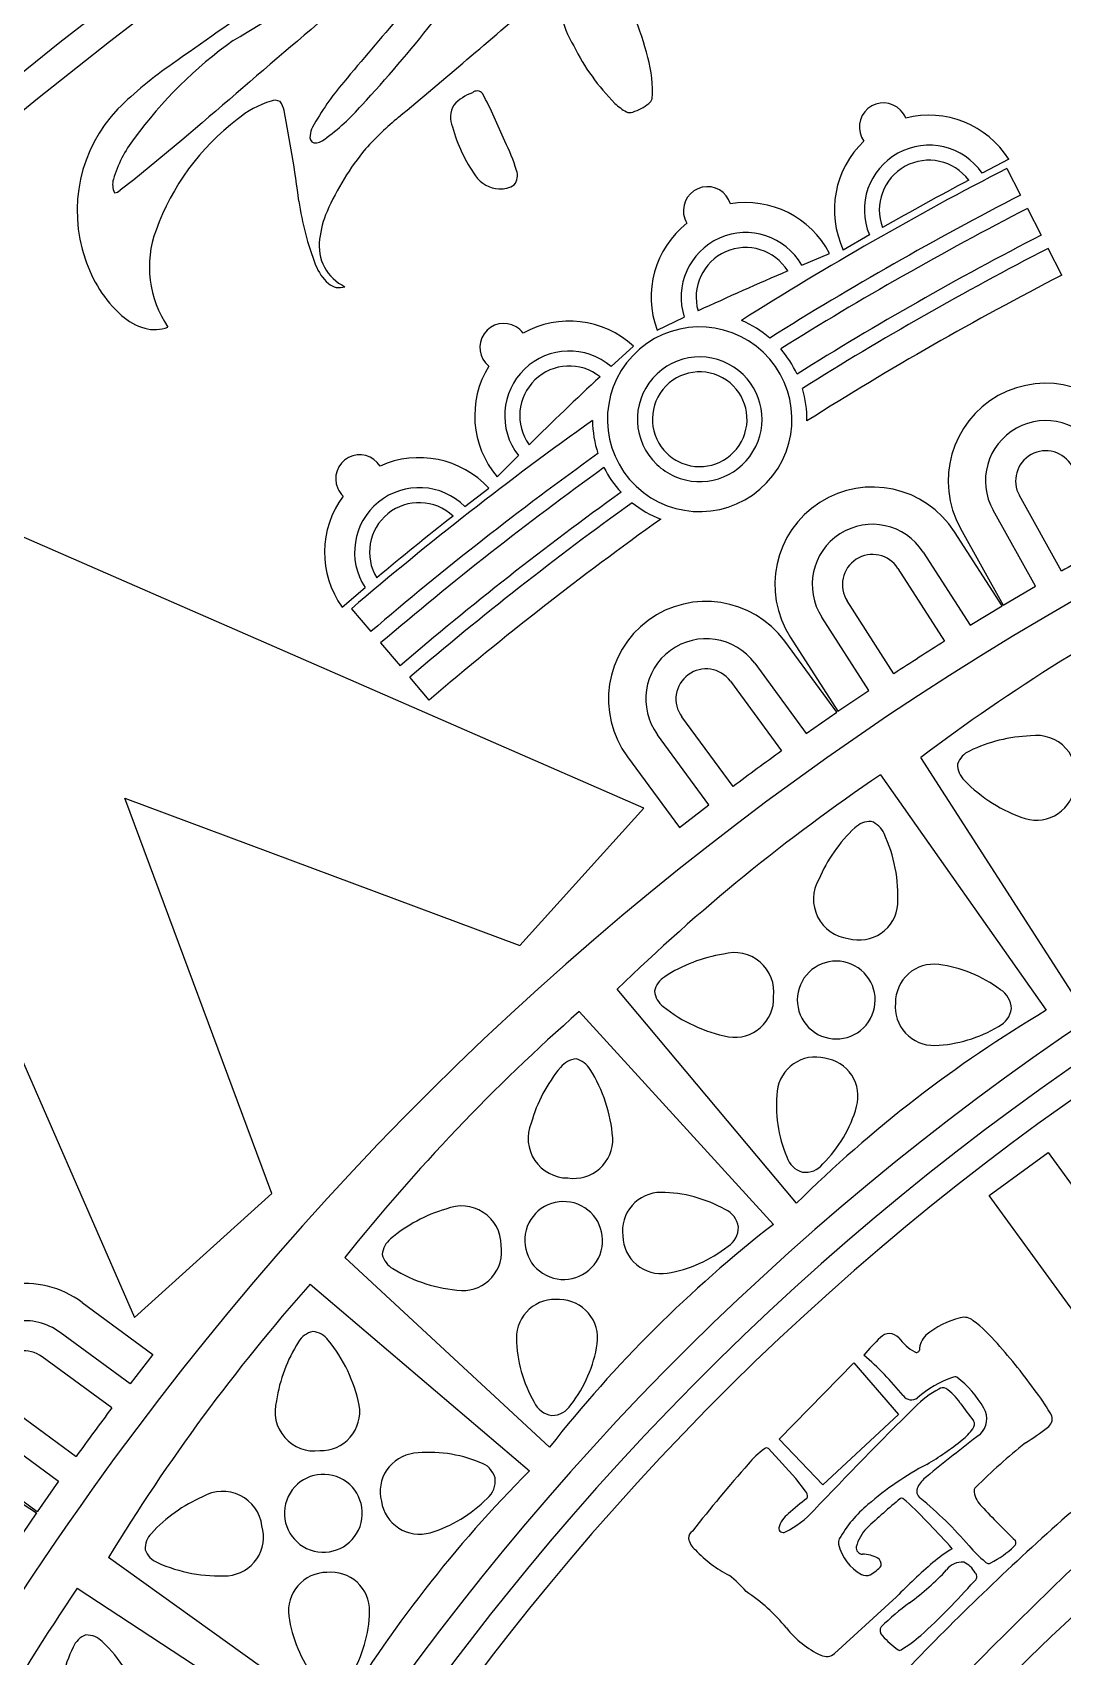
# Model space of a CAD drawing. Header units: metres. Extents: x 0.3 to 22.9, y 0.3 to 22.9.
# Drawn here: x 6.21 to 8.357, y 14.989 to 18.374 of the extents above; entities that cross this region are included whole.
import ezdxf

# ---------------------------------------------------------------- set-up
doc = ezdxf.new("R2010")
doc.units = ezdxf.units.M

msp = doc.modelspace()

# ---------------------------------------------------------------- linework, layer by layer
for p, q in [((6.520895, 18.149572), (6.421112, 18.067066)), ((8.245094, 18.110019), (8.189335, 18.081053)), ((8.240849, 18.090917), (8.269552, 18.035354)), ((6.421112, 18.067066), (6.392195, 18.045493)), ((8.283916, 18.00755), (8.312612, 17.952003)), ((7.954372, 17.952289), (7.899974, 17.920827)), ((7.813356, 17.889593), (7.871349, 17.913797)), ((8.355653, 17.868687), (8.326948, 17.924253)), ((7.511705, 17.753929), (7.568537, 17.780728)), ((7.462262, 17.720725), (7.41595, 17.678259)), ((7.483987, 16.757683), (5.59917, 17.580829)), ((5.59917, 17.580829), (6.422315, 15.696012)), ((7.222544, 17.492835), (7.178197, 17.448312)), ((7.111153, 17.386026), (7.160859, 17.424475)), ((8.354825, 17.251584), (8.267089, 17.409042)), ((8.300337, 17.220227), (8.212178, 17.378446)), ((8.230984, 17.179402), (8.131971, 17.333473)), ((8.144263, 17.340604), (8.233356, 17.180709)), ((8.066567, 17.291442), (8.16458, 17.138926)), ((8.013685, 17.257458), (8.111181, 17.105747)), ((6.855146, 17.176601), (6.903057, 17.217255)), ((8.233356, 17.180709), (8.300337, 17.220227)), ((6.874434, 17.173303), (6.915005, 17.12571)), ((8.005371, 17.037851), (7.907921, 17.189489)), ((8.16458, 17.138926), (8.230984, 17.179402)), ((7.952959, 17.003135), (7.855039, 17.155505)), ((6.935307, 17.101893), (6.975866, 17.054313)), ((7.886307, 16.958035), (7.777815, 17.105586)), ((7.789635, 17.113474), (7.888592, 16.959489)), ((7.715179, 17.05953), (7.822575, 16.91347)), ((7.036701, 16.982947), (6.996128, 17.030543)), ((7.664535, 17.022293), (7.771365, 16.877003)), ((7.888592, 16.959489), (7.952959, 17.003135)), ((7.822575, 16.91347), (7.886307, 16.958035)), ((7.670026, 16.802597), (7.563248, 16.947817)), ((7.619898, 16.764659), (7.512604, 16.91058)), ((7.449968, 16.864525), (7.558399, 16.717057)), ((8.376399, 16.373891), (8.061522, 16.863111)), ((7.977213, 16.827094), (8.323202, 16.336323)), ((6.401814, 16.778185), (7.225833, 16.471305)), ((6.708694, 15.954166), (6.401814, 16.778185)), ((7.225833, 16.471305), (7.483987, 16.757683)), ((7.558399, 16.717057), (7.619898, 16.764659)), ((7.802252, 15.934141), (7.428543, 16.380039)), ((7.349413, 16.333739), (7.754183, 15.890202)), ((8.204128, 15.950425), (8.327103, 16.039772)), ((8.327103, 16.039772), (8.752888, 15.45373)), ((6.422315, 15.696012), (6.708694, 15.954166)), ((8.629912, 15.364383), (8.204128, 15.950425)), ((7.287749, 15.425898), (6.8611, 15.821442)), ((6.788397, 15.76559), (7.245566, 15.376282)), ((6.313074, 15.727631), (6.460542, 15.6192)), ((6.41294, 15.557701), (6.267019, 15.664994)), ((6.375002, 15.507572), (6.229781, 15.614351)), ((6.460542, 15.6192), (6.41294, 15.557701)), ((7.766289, 15.44222), (7.921887, 15.601509)), ((7.921887, 15.601509), (8.01477, 15.494002)), ((6.155306, 15.513063), (6.300596, 15.406234)), ((8.01477, 15.494002), (7.857578, 15.347509)), ((6.118069, 15.46242), (6.264129, 15.355024)), ((7.857578, 15.347509), (7.766289, 15.44222)), ((7.800655, 15.360745), (7.744209, 15.423083)), ((6.064125, 15.387964), (6.21811, 15.289007)), ((6.219563, 15.291292), (6.072013, 15.399784)), ((6.264129, 15.355024), (6.219563, 15.291292)), ((7.820925, 15.334142), (7.800655, 15.360745)), ((7.824047, 15.31899), (7.82536, 15.32136)), ((8.031169, 15.313592), (8.024185, 15.3188)), ((6.21811, 15.289007), (6.174464, 15.22464)), ((6.841002, 14.85718), (6.368142, 15.196131)), ((6.303013, 15.131607), (6.80537, 14.802667)), ((7.881827, 14.995653), (8.011086, 15.114188))]:
    msp.add_line(p, q)
for centre, radius, start, end in [((11.606782, 11.571304), 11.340786, 113.019578, 159.208029), ((11.607101, 11.570965), 11.278723, 112.954774, 159.139762), ((11.597549, 11.579237), 8.619881, 107.525375, 145.344719), ((11.588962, 11.595594), 8.539194, 107.503818, 134.981151), ((28.929917, -13.434627), 38.867523, 124.568932, 125.243423), ((4.681182, 20.264062), 3.012227, -42.668372, -34.028259), ((54.303657, -37.255045), 73.16327, 130.307274, 130.775564), ((14.051037, 12.296603), 9.349843, 138.070605, 140.288611), ((5.814555, 19.75189), 1.614489, -59.733132, -50.229187), ((6.839984, 18.155501), 0.673467, 14.31541, 29.865875), ((-6.273167, 34.05428), 20.661337, -50.125727, -49.091934), ((7.503365, 18.448134), 0.19434, -170.037232, -148.354398), ((7.147067, 17.627049), 0.895902, 125.383124, 144.045657), ((7.751483, 18.552648), 0.46224, -153.46854, -135.142838), ((7.240828, 18.252617), 0.261106, -3.663869, 15.415409), ((6.95836, 17.638422), 0.811317, 124.283314, 134.691608), ((7.282382, 17.905965), 0.559046, 139.314334, 150.9974), ((7.156489, 18.161187), 0.092315, 108.733379, 137.867467), ((7.136729, 18.237745), 0.014693, 39.463516, 132.301321), ((6.081233, 17.692908), 1.202188, 22.224847, 27.449857), ((6.609035, 18.003277), 0.306375, 136.237244, -160.784322), ((6.765212, 18.040604), 0.199471, 106.995629, 130.182615), ((6.715177, 18.212239), 0.020836, 59.41499, 113.385591), ((6.695051, 18.205415), 0.039462, 9.526733, 38.862324), ((3.751379, 17.623368), 3.04011, 7.550721, 11.163207), ((6.533725, 18.541858), 0.482962, -53.814598, -41.393024), ((7.133439, 18.197146), 0.052312, 150.234785, -157.697441), ((7.516798, 18.325575), 0.135792, -133.214714, -120.607863), ((7.435575, 18.296594), 0.091666, -73.897028, -50.225324), ((7.483395, 18.24161), 0.018879, -55.011244, -17.503928), ((7.983504, 18.177465), 0.050011, 130.053691, -143.915657), ((7.983504, 18.177465), 0.050011, 44.023038, 130.053691), ((7.984407, 18.178092), 0.048926, 21.187125, 44.230263), ((6.942965, 17.790557), 0.50584, 127.289061, 160.14495), ((6.833888, 18.1555), 0.045814, 151.986558, 174.635527), ((7.406137, 17.674301), 0.679408, 129.615908, 137.664279), ((7.420693, 18.273398), 0.34914, -164.022443, -145.482873), ((7.454569, 18.226552), 0.019141, -111.164829, -70.365989), ((8.078445, 18.004641), 0.197171, 32.306659, 104.215561), ((6.615663, 17.999728), 0.247139, 141.649947, 163.871546), ((6.800983, 18.15628), 0.013182, 164.585416, -111.142514), ((6.796457, 18.179133), 0.035149, -90.373184, -50.391968), ((6.877692, 17.984884), 0.355814, 16.662347, 27.218213), ((8.078464, 18.004636), 0.197187, 133.35655, -154.847787), ((7.340801, 17.773157), 0.565282, 140.612417, 156.196783), ((8.078447, 18.004639), 0.134667, 118.7236, -157.123952), ((8.078447, 18.004639), 0.134667, 34.571153, 118.7236), ((7.185091, 18.11142), 0.063229, -145.44578, -92.655488), ((7.190561, 18.075826), 0.030118, -39.17387, 21.587751), ((11.523333, 11.718773), 7.16791, 117.25437, 122.35061), ((8.07846, 18.004669), 0.1034, 118.724162, -159.180809), ((8.07846, 18.004669), 0.1034, 36.629132, 118.724162), ((6.417595, 18.057512), 0.040818, 164.556136, -154.993957), ((6.380429, 18.056092), 0.015836, -89.371251, -42.015208), ((7.185197, 18.100243), 0.052073, -93.341657, -56.538091), ((7.616586, 18.002883), 0.050011, 102.643496, -171.325852), ((7.616586, 18.002883), 0.050011, 16.612843, 102.643496), ((11.523333, 11.718773), 7.182911, 117.907187, 119.541137), ((7.354724, 18.105847), 0.595409, -171.987152, -158.710987), ((7.696513, 17.822609), 0.197187, 27.544973, 99.340637), ((11.520888, 11.721779), 7.101579, 117.247348, 122.1024), ((11.523593, 11.715845), 7.076797, 117.244501, 122.038085), ((7.018617, 17.918396), 0.211904, 156.967924, 173.249583), ((7.696521, 17.822627), 0.197171, 128.481626, -159.609472), ((7.61554, 18.002545), 0.048926, -171.533077, -148.489938), ((6.674179, 17.885299), 0.220865, 159.579415, -145.533877), ((6.901575, 17.929689), 0.094381, 171.705805, -115.418891), ((7.696522, 17.822624), 0.134667, 113.973586, -161.873966), ((7.696522, 17.822624), 0.134667, 29.821138, 113.973586), ((11.520881, 11.720363), 7.009017, 117.241013, 122.030932), ((11.587739, 11.591234), 6.452921, 100.486791, 144.499441), ((7.69649, 17.822633), 0.1034, 113.973025, -163.931946), ((7.69649, 17.822633), 0.1034, 31.877995, 113.973025), ((11.530309, 11.705126), 6.995647, 117.252183, 122.081027), ((6.573169, 17.981467), 0.265474, -162.681921, -132.10755), ((6.890625, 17.923425), 0.096759, -159.582735, -131.580043), ((10.608878, 11.273003), 7.182911, 113.156049, 114.79), ((6.849482, 17.877904), 0.035407, -130.664918, -70.906133), ((11.534802, 11.695634), 6.943599, 117.248658, 122.302287), ((6.477617, 17.87685), 0.123792, -131.764778, -105.921659), ((7.32874, 17.575644), 0.197171, 47.37604, 119.284942), ((7.59433, 17.557441), 0.236002, 49.734161, 66.669961), ((6.464198, 17.830195), 0.075246, -105.841081, -68.246721), ((7.192132, 17.717841), 0.050011, 145.123072, -128.846275), ((7.192132, 17.717841), 0.050011, 59.092419, 145.123072), ((7.192841, 17.718682), 0.048926, 36.256506, 59.299645), ((7.600588, 17.568159), 0.192413, 46.5, 136.5), ((7.328742, 17.575643), 0.134667, 49.640534, 133.792982), ((7.600588, 17.568159), 0.192413, -43.5, 46.5), ((7.600568, 17.56818), 0.223677, 24.895815, 40.962846), ((7.32876, 17.575644), 0.197187, 148.425931, -139.778405), ((7.328742, 17.575643), 0.134667, 133.792982, -142.054571), ((7.328747, 17.575675), 0.1034, 51.698514, 133.793543), ((7.600588, 17.568159), 0.192413, 136.5, -133.5), ((7.600563, 17.568201), 0.129917, 51.007742, 138.764074), ((7.600601, 17.56816), 0.129926, -31.310786, 51.031803), ((7.328747, 17.575675), 0.1034, 133.793543, -144.111427), ((12.289418, 12.401568), 7.182911, 132.976568, 134.610518), ((7.600563, 17.568201), 0.129917, 138.764074, -133.479594), ((7.600557, 17.568201), 0.098658, 55.495674, 141.006014), ((7.600608, 17.568158), 0.098664, -28.234575, 55.534509), ((8.322001, 17.439639), 0.203466, 29.126495, 119.126495), ((7.600557, 17.568201), 0.098658, 141.006014, -133.483646), ((7.60059, 17.568123), 0.223676, -0.890848, 16.732973), ((8.322001, 17.439639), 0.203466, 119.126495, -150.873505), ((11.530779, 11.723773), 7.16791, 125.415957, 130.512198), ((7.612876, 17.569896), 0.236002, -178.903393, -161.967593), ((8.322001, 17.439639), 0.125721, 119.126495, -150.873505), ((8.322001, 17.439639), 0.125721, 29.126495, 119.126495), ((7.600601, 17.56816), 0.129926, -113.653376, -31.310786), ((7.600608, 17.568158), 0.098664, -112.003659, -28.234575), ((8.322001, 17.439639), 0.06286, 29.126495, 119.126495), ((6.891696, 17.444262), 0.050011, 117.712877, -156.25647), ((6.891696, 17.444262), 0.050011, 31.682224, 117.712877), ((11.528922, 11.727174), 7.101579, 125.664168, 130.519219), ((7.015744, 17.290968), 0.197187, 42.614354, 114.410018), ((11.533391, 11.722425), 7.076797, 125.728483, 130.522067), ((7.600576, 17.568185), 0.223677, -153.196278, -137.129247), ((7.600609, 17.568108), 0.129882, -133.52238, -113.666029), ((7.600612, 17.568154), 0.098661, -133.525934, -112.006606), ((8.322001, 17.439639), 0.06286, 119.126495, -150.873505), ((7.600588, 17.568159), 0.192413, -133.5, -43.5), ((7.015746, 17.290986), 0.197171, 143.551007, -144.540091), ((6.890773, 17.443663), 0.048926, -156.463696, -133.420557), ((7.015747, 17.290984), 0.134667, 44.89052, 129.042967), ((11.530235, 11.726645), 7.009017, 125.735636, 130.525555), ((7.960803, 17.223474), 0.203466, 32.726495, 122.726495), ((7.015747, 17.290984), 0.134667, 129.042967, -146.804585), ((7.015714, 17.290984), 0.1034, 129.042406, -148.862565), ((11.530779, 11.723773), 7.182911, 128.225431, 129.859381), ((7.015714, 17.290984), 0.1034, 46.947376, 129.042406), ((11.540773, 11.712153), 6.995647, 125.68554, 130.514384), ((7.60062, 17.568144), 0.223676, -128.966405, -111.342584), ((7.960803, 17.223474), 0.203466, 122.726495, -147.273505), ((11.547859, 11.704402), 6.943599, 125.46428, 130.51791), ((7.960803, 17.223474), 0.125721, 32.726495, 122.726495), ((7.960803, 17.223474), 0.125721, 122.726495, -147.273505), ((11.564735, 11.610775), 6.490166, 118.532207, 119.642098), ((7.960803, 17.223474), 0.06286, 122.726495, -147.273505), ((7.960803, 17.223474), 0.06286, 32.726495, 122.726495), ((10.477224, 13.661415), 4.010794, 116.911286, 127.034813), ((11.583407, 11.59831), 5.623991, 92.910891, 140.538464), ((7.613892, 16.985055), 0.203466, 36.326495, 126.326495), ((11.583504, 11.598242), 5.568341, 94.376546, 140.538938), ((7.613892, 16.985055), 0.203466, 126.326495, -143.673505), ((7.613892, 16.985055), 0.125721, 36.326495, 126.326495), ((11.563136, 11.609725), 6.490166, 122.132207, 123.242098), ((7.613892, 16.985055), 0.125721, 126.326495, -143.673505), ((7.613892, 16.985055), 0.06286, 126.326495, -143.673505), ((7.613892, 16.985055), 0.06286, 36.326495, 126.326495), ((8.300687, 16.593383), 0.314983, 91.885702, 115.892026), ((8.303026, 16.826557), 0.082621, -14.111629, 98.845009), ((11.561606, 11.608576), 6.490166, 125.732207, 126.842098), ((8.183215, 16.833051), 0.048087, 114.673129, 159.8489), ((10.226475, 13.506357), 4.010794, 124.111286, 134.234813), ((8.186158, 16.849748), 0.048087, -179.843736, -134.667965), ((8.377422, 17.033067), 0.313002, -135.977443, -108.269488), ((8.302345, 16.813631), 0.081131, -106.501893, -5.103877), ((7.957438, 16.682079), 0.048087, 89.067865, 134.243636), ((7.9408, 16.68534), 0.048087, 23.58473, 68.760501), ((8.138805, 16.486257), 0.314983, 133.02474, 157.031063), ((7.70095, 16.572823), 0.313002, -2.813746, 24.894208), ((7.920398, 16.567953), 0.082621, 150.071757, -96.971606), ((7.932704, 16.563938), 0.081131, -105.979357, -4.581341), ((7.699628, 16.142413), 0.314983, 99.085702, 123.092026), ((7.672724, 16.374042), 0.082621, -6.911629, 106.045009), ((7.885247, 16.357723), 0.081147, 55.955797, 145.955797), ((7.885247, 16.357723), 0.081147, -34.044203, 55.955797), ((8.089106, 16.351987), 0.080468, 82.941153, -179.791268), ((8.062131, 16.158698), 0.275623, 53.168283, 82.313862), ((7.553044, 16.365468), 0.048087, 121.873129, 167.0489), ((7.885247, 16.357723), 0.081147, 145.955797, -124.044203), ((7.553871, 16.382402), 0.048087, -172.643736, -127.467965), ((7.673669, 16.361132), 0.081131, -99.301893, 2.096123), ((8.088694, 16.343557), 0.080468, 174.196433, -88.535989), ((8.203096, 16.338723), 0.047282, 1.404341, 59.128401), ((11.587597, 11.589461), 5.695868, 123.848771, 170.124126), ((9.997138, 13.321095), 4.010794, 131.311286, 141.434813), ((7.720651, 16.588247), 0.313002, -128.777443, -101.069488), ((9.695692, 14.020042), 2.692376, 120.648459, 134.689128), ((8.203434, 16.345644), 0.047282, -64.723236, -6.999177), ((11.586069, 11.592329), 4.733167, 95.851874, 146.022854), ((7.885247, 16.357723), 0.081147, -124.044203, -34.044203), ((8.080692, 16.538554), 0.275623, -87.908697, -58.763118), ((7.552449, 16.015842), 0.314983, 140.22474, 164.231063), ((7.347969, 16.18739), 0.048087, 96.267865, 141.443636), ((7.331054, 16.188539), 0.048087, 30.78473, 75.960501), ((7.841901, 16.158443), 0.080468, 75.908034, 173.175612), ((7.850183, 16.15682), 0.080468, -15.347246, 81.920333), ((7.107197, 16.046848), 0.313002, 4.386254, 32.094208), ((11.587246, 11.590204), 4.597602, 97.31188, 148.771068), ((8.036015, 16.138251), 0.275623, 173.802904, -157.051517), ((7.662802, 16.211377), 0.275623, -45.120117, -15.974537), ((7.325525, 16.06952), 0.082621, 157.271757, -89.771606), ((7.338237, 16.06708), 0.081131, -98.779357, 2.618659), ((7.827425, 16.0446), 0.047282, -163.011635, -105.287576), ((7.820626, 16.045932), 0.047282, -96.884058, -39.159998), ((7.51997, 15.876402), 0.080468, 90.141153, -172.591268), ((7.517433, 15.681257), 0.275623, 60.368283, 89.513862), ((7.15983, 15.619667), 0.314983, 106.285702, 130.292026), ((7.104108, 15.846097), 0.082621, 0.288371, 113.245009), ((7.317, 15.856543), 0.081147, 63.155797, 153.155797), ((7.317, 15.856543), 0.081147, -26.844203, 63.155797), ((7.634724, 15.87753), 0.047282, 8.604341, 66.328401), ((7.317, 15.856543), 0.081147, 153.155797, -116.844203), ((9.406158, 13.764204), 2.692376, 127.848459, 141.889128), ((7.634192, 15.884438), 0.047282, -57.523236, 0.200823), ((6.986446, 15.82259), 0.048087, 129.073129, 174.2489), ((7.106663, 15.833407), 0.081131, -92.101893, 9.296123), ((7.520618, 15.867987), 0.080468, -178.603567, -81.335989), ((7.488239, 16.060444), 0.275623, -80.708697, -51.563118), ((6.985144, 15.839495), 0.048087, -165.443736, -120.267965), ((7.317, 15.856543), 0.081147, -116.844203, -26.844203), ((7.12481, 16.06462), 0.313002, -121.577443, -93.869488), ((6.192544, 15.563707), 0.203466, 53.673505, 143.673505), ((9.792828, 13.108549), 4.010794, 138.511286, 148.634813), ((7.298972, 15.653401), 0.080468, 83.108034, -179.624388), ((7.307392, 15.652829), 0.080468, -8.147246, 89.120333), ((6.192544, 15.563707), 0.125721, 53.673505, 143.673505), ((8.183843, 15.526638), 0.173277, 103.344225, 130.158668), ((8.152188, 15.668605), 0.027907, 48.13041, 107.38456), ((7.972399, 15.429356), 0.327084, 40.513323, 52.654664), ((7.029675, 15.475647), 0.314983, 147.42474, 171.431063), ((6.805307, 15.620214), 0.048087, 103.467865, 148.643636), ((6.788381, 15.619234), 0.048087, 37.98473, 83.160501), ((6.584048, 15.450604), 0.313002, 11.586254, 39.294208), ((7.494086, 15.657698), 0.275623, -178.997096, -149.851517), ((7.114651, 15.683471), 0.275623, -37.920117, -8.774537), ((8.49017, 15.134969), 0.729938, 134.632266, 138.587629), ((7.996105, 15.637144), 0.025497, 40.533874, 137.359133), ((8.106787, 15.72318), 0.114725, -142.735322, -120.405473), ((8.099962, 15.628932), 0.041045, 132.760001, -178.722624), ((7.301016, 14.820814), 1.233116, 35.656709, 41.744734), ((6.192544, 15.563707), 0.06286, 53.673505, 143.673505), ((7.500329, 15.107317), 0.675518, 39.080716, 49.086312), ((8.052336, 15.63014), 0.006924, -121.459712, -17.851988), ((8.195123, 15.37283), 0.2096, 108.725186, 131.996675), ((8.132372, 15.560899), 0.011381, 67.902694, 113.494206), ((8.008292, 15.402495), 0.21218, 29.612127, 52.7738), ((8.195207, 15.366851), 0.204059, 117.98891, 135.714455), ((8.107654, 15.534365), 0.015105, 66.952964, 122.9311), ((8.04438, 15.449066), 0.120942, 34.641471, 55.105353), ((7.925613, 15.257283), 0.471281, 29.756211, 36.805967), ((11.569023, 11.615993), 6.490166, 143.157902, 144.267793), ((6.797813, 15.500461), 0.082621, 164.471757, -82.571606), ((6.810731, 15.499633), 0.081131, -91.579357, 9.818659), ((7.298879, 15.538642), 0.047282, -155.811635, -98.087576), ((7.291966, 15.539112), 0.047282, -89.684058, -31.959998), ((14.677118, 8.816856), 9.419102, 134.722623, 136.557209), ((8.042087, 15.546027), 0.021618, -143.518072, -53.711261), ((8.57748, 15.812604), 0.524316, -145.789481, -140.747987), ((8.155748, 15.484553), 0.043463, -47.551059, 31.618064), ((8.160018, 15.47352), 0.013594, -44.053249, 32.640027), ((8.314701, 15.485048), 0.02097, -59.087482, 17.017568), ((10.819919, 12.008317), 4.336431, 127.416512, 129.295633), ((7.770079, 15.907629), 0.600241, -59.5789, -50.986424), ((8.085827, 15.522589), 0.102344, -52.638167, -34.876667), ((9.193511, 14.307025), 1.451643, 129.023021, 134.497716), ((8.022986, 15.849177), 0.487355, -58.240368, -51.634807), ((7.014929, 15.333236), 0.080468, 97.341153, -165.391268), ((7.03687, 15.139311), 0.275623, 67.568283, 96.713862), ((7.839272, 15.277212), 0.178229, 125.497296, 140.465402), ((7.740467, 15.417512), 0.006711, 56.11036, 134.288437), ((6.816048, 15.288094), 0.081147, 70.355797, 160.355797), ((9.150972, 13.474095), 2.692376, 135.048459, 149.089128), ((7.128637, 15.348737), 0.047282, 15.804341, 73.528401), ((10.22954, 13.165492), 3.367607, 138.642352, 141.735707), ((8.387837, 14.799727), 0.668535, 117.99677, 130.760438), ((11.561709, 11.59962), 6.426866, 144.425548, 169.558329), ((6.606144, 15.251048), 0.082621, 7.488371, 120.445009), ((6.816048, 15.288094), 0.081147, -19.644203, 70.355797), ((7.127243, 15.355524), 0.047282, -50.323236, 7.400823), ((7.806841, 15.322095), 0.018534, -2.272411, 40.542872), ((8.071335, 15.334279), 0.01825, 152.850994, -127.115737), ((8.112231, 15.312514), 0.064575, 126.785448, 152.224816), ((8.185555, 15.333387), 0.013111, 136.264027, -172.817369), ((6.689806, 15.033387), 0.314983, 113.485702, 137.492026), ((6.816048, 15.288094), 0.081147, 160.355797, -109.644203), ((7.016626, 15.324968), 0.080468, -171.403567, -74.135989), ((6.960382, 15.51185), 0.275623, -73.508697, -44.363118), ((8.250737, 14.76112), 0.702341, 127.410767, 131.487724), ((8.120296, 15.104211), 0.263256, 129.922316, 150.321311), ((8.932743, 14.211237), 1.43588, 129.51518, 133.251617), ((8.021548, 15.315503), 0.004222, 51.340704, 125.146123), ((6.905245, 14.130118), 1.633498, 41.581873, 46.427526), ((7.525403, 14.670508), 0.841204, 40.799547, 50.513357), ((8.227821, 15.342601), 0.056329, -168.890954, -134.238794), ((9.650557, 16.67602), 2.006191, -136.782646, -133.925459), ((8.450981, 15.179206), 0.134099, 109.374754, 135.325349), ((7.817009, 15.244312), 0.053274, 126.30747, 165.331256), ((7.691727, 15.42614), 0.197516, -63.72185, -42.103089), ((12.178479, 10.977629), 5.750535, 131.665677, 136.140538), ((6.492356, 15.21298), 0.048087, 136.273129, -178.5511), ((6.610269, 15.238779), 0.081131, -84.901893, 16.496123), ((6.816048, 15.288094), 0.081147, -109.644203, -19.644203), ((7.620948, 15.246167), 0.045248, -166.747067, -130.468232), ((7.599521, 15.233136), 0.022771, 128.256608, 173.297744), ((7.774855, 15.257378), 0.009393, 177.408729, -62.627282), ((7.90903, 15.227039), 0.019005, 156.694867, -170.644397), ((8.017501, 15.192417), 0.09428, 136.711558, 164.096589), ((15.943817, 7.286669), 10.929152, 133.235761, 135.89671), ((6.488946, 15.229588), 0.048087, -158.243736, -113.067965), ((7.776786, 15.383538), 0.252615, -137.151274, -116.922978), ((7.982457, 15.243454), 0.09422, -168.052952, -118.249033), ((7.940522, 15.216422), 0.013815, 172.389959, -92.008644), ((7.941402, 15.140866), 0.061765, 60.730221, 91.265346), ((8.304261, 14.925184), 0.339032, 121.500556, 129.915556), ((8.360798, 15.388496), 0.260345, -139.715904, -129.291477), ((8.12569, 15.352788), 0.186572, -64.039431, -45.712965), ((8.249683, 15.22701), 0.009999, -51.077041, 23.989183), ((11.570264, 11.596437), 5.615043, 140.438473, -179.933799), ((6.599294, 15.470443), 0.313002, -114.377443, -86.669488), ((6.823623, 15.084295), 0.080468, 90.308034, -172.424388), ((6.832049, 15.084783), 0.080468, -0.947246, 96.320333), ((7.920886, 15.225483), 0.074563, -61.860265, -38.811659), ((7.962588, 15.180881), 0.016536, -7.403718, 56.973644), ((8.869985, 14.275408), 1.200524, 130.725529, 135.678975), ((7.686622, 15.576069), 0.590511, -53.480391, -43.435427), ((8.147216, 15.147116), 0.039214, 84.526888, 144.171604), ((8.126974, 15.135722), 0.055842, 30.619127, 64.566824), ((8.166949, 15.156077), 0.011432, -61.324034, 45.017933), ((8.20256, 15.191339), 0.00792, -146.831614, -52.665253), ((9.616769, 12.872073), 4.010794, 145.711286, 155.834813), ((11.570436, 11.596373), 5.559448, 140.438473, -179.933799), ((7.519888, 14.973744), 0.233179, 40.457141, 52.32474), ((7.947738, 15.179762), 0.021686, -117.090262, -67.456882), ((7.116654, 16.075424), 1.406561, -47.788993, -41.356655), ((7.472045, 14.790518), 0.403307, 39.911512, 56.044353), ((8.398704, 14.61575), 0.605011, 126.593851, 133.903351), ((7.01666, 15.113012), 0.275623, -171.797096, -142.651517), ((6.636987, 15.091026), 0.275623, -30.720117, -1.574537), ((6.33801, 14.989497), 0.048087, 110.667865, 155.843636), ((6.32134, 14.986403), 0.048087, 45.18473, 90.360501), ((7.934688, 15.168317), 0.194082, -142.169808, -114.791774), ((7.990243, 15.043356), 0.013851, 143.125084, -129.276426), ((8.124563, 15.159586), 0.191288, -138.419436, -125.314401), ((7.855381, 15.272591), 0.315695, -58.509298, -49.198032), ((6.578728, 14.874191), 0.314983, 154.62474, 178.631063), ((6.139754, 14.793493), 0.313002, 18.786254, 46.494208), ((7.864701, 15.017029), 0.027391, -114.585844, -51.300063), ((8.0172, 15.007224), 0.004922, -130.766736, -51.164528)]:
    msp.add_arc(centre, radius, start, end)

doc.saveas('drawing.dxf')
